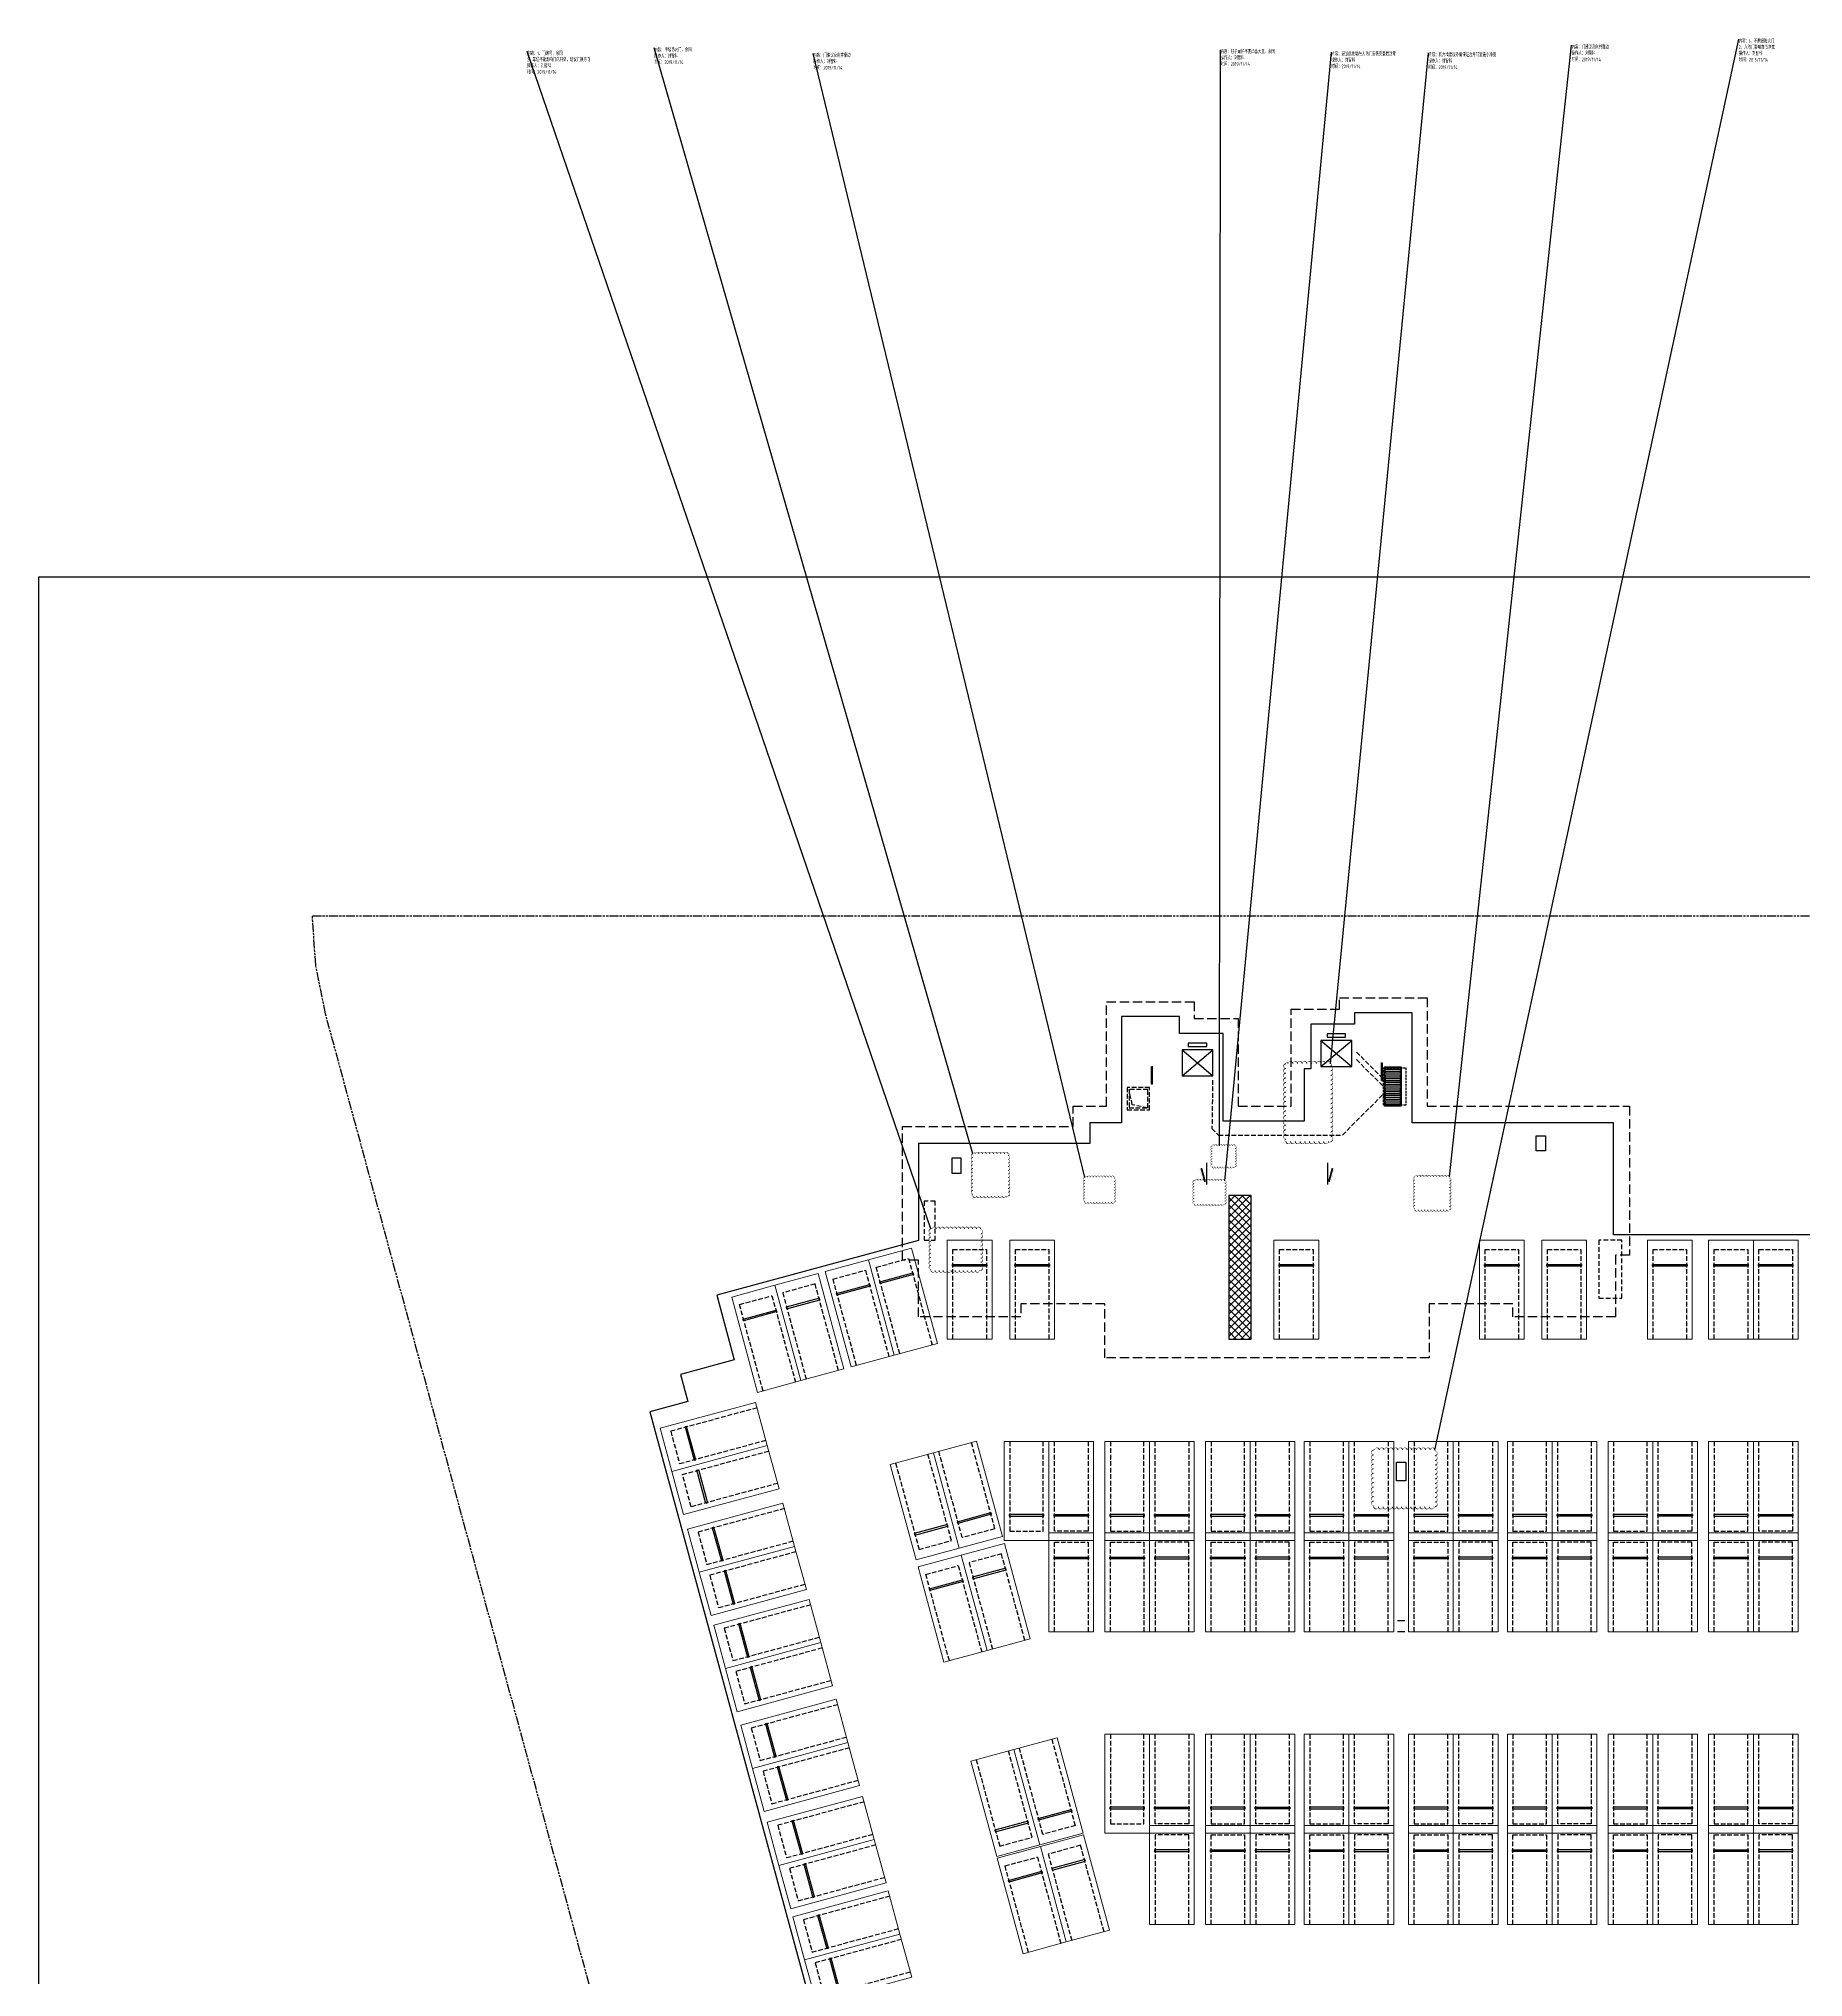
# Model space of a CAD drawing. Extents: x -675211 to 2300048, y 84675 to 2241458.
# Drawn here: x 877625 to 972299, y 1392495 to 1496486 of the extents above; entities that cross this region are included whole.
import ezdxf

# ---------------------------------------------------------------- set-up
doc = ezdxf.new("R2010")
doc.units = 0
doc.header["$LTSCALE"] = 1000
doc.header["$MEASUREMENT"] = 0
for name, pattern in [('__DASH', [0.35, 0.25, -0.1]), ('_人防虚线', [0.35, 0.25, -0.1]), ('ACAD_ISO09W100', [45, 24, -3, 6, -3, 6, -3]), ('CENTER', [2, 1.25, -0.25, 0.25, -0.25]), ('DASH', [0.35, 0.25, -0.1]), ('HIDDEN', [0.375, 0.25, -0.125])]:
    doc.linetypes.add(name, pattern=pattern)
doc.layers.get('0').update_dxf_attribs({"linetype": 'CONTINUOUS'})
for name, color, linetype in [('666', 7, 'CONTINUOUS'), ('_1人防坑', 3, '_人防虚线'), ('_1人防门', 73, 'CONTINUOUS'), ('AD-AXIS-AXIS', 1, 'CENTER'), ('AE-ABOV', 154, 'HIDDEN'), ('AE-DICH-ARCH', 84, 'CONTINUOUS'), ('AE-DOOR-INSD', 61, 'CONTINUOUS'), ('AE-EQPM', 70, 'CONTINUOUS'), ('AE-EQPM-CARS', 66, 'CONTINUOUS'), ('AE-FLOR', 151, 'CONTINUOUS'), ('AE-HDWR', 8, 'CONTINUOUS'), ('AE-PATN-MATE', 8, 'CONTINUOUS'), ('AE-STAR', 51, 'CONTINUOUS'), ('AE-STRU', 150, 'CONTINUOUS'), ('C-XREF-EXT', 7, 'CONTINUOUS'), ('fault', 10, 'CONTINUOUS'), ('P-LIMT', 5, 'ACAD_ISO09W100'), ('verify', 50, 'CONTINUOUS'), ('WALL', 9, 'CONTINUOUS'), ('WINDOW', 4, 'CONTINUOUS'), ('XD-SIGN', 191, 'CONTINUOUS')]:
    doc.layers.add(name, color=color, linetype=linetype)
doc.styles.add('TH-STYLE3', font='tssdeng.shx', dxfattribs={"width": 0.7, "bigfont": 'tssdchn.shx'})

# ---------------------------------------------------------------- blocks, each defined once
blk = doc.blocks.new('A$C4F090147')
at = {"layer": 'P-LIMT', "ltscale": 0.02}
blk.add_lwpolyline([(0, 141544), (9637, 141544), (156984, 141543), (321695, 141543), (321694, 0), (156984, 1), (53028, 1), (48710, 473), (47897, 749), (44597, 1865), (40880, 4113), (37737, 7111), (35315, 10715), (33727, 14757), (699, 136300), (175, 138899)], close=True, dxfattribs=at)
blk = doc.blocks.new('车位')
at = {"layer": 'AE-ABOV'}
for points in [[(925654, 1434327), (925054, 1434327), (925054, 1432227), (925654, 1432227)], [(962504, 1432227), (961254, 1432227), (961254, 1429127), (962504, 1429127)]]:
    blk.add_lwpolyline(points, close=True, dxfattribs=at)
blk = doc.blocks.new('-2f-wall')
at = {"layer": 'AD-AXIS-AXIS'}
blk.add_line((975424, 1368427), (972724, 1368427), dxfattribs=at)
at = {"layer": 'AE-ABOV'}
blk.add_lwpolyline([(973524, 1361027), (971574, 1361027), (971574, 1360327), (973524, 1360327)], close=True, dxfattribs=at)
at = {"layer": 'AE-DOOR-INSD', "linetype": 'DASH', "const_width": 100}
for points in [[(988574, 1421427), (988574, 1426427)], [(988523, 1405727), (988524, 1410727)], [(988524, 1390027), (988525, 1395027)], [(927426, 1381592), (932251, 1382903)], [(931240, 1370608), (937030, 1372182)]]:
    blk.add_lwpolyline(points, dxfattribs=at)
at = {"layer": 'AE-EQPM'}
for p, q in [((939304, 1442602), (939304, 1442427)), ((940294, 1442602), (939304, 1442602)), ((939304, 1442427), (940294, 1442427)), ((940294, 1442427), (940294, 1442602)), ((946424, 1442752), (946424, 1441352)), ((948074, 1442752), (946424, 1442752)), ((946424, 1442752), (948074, 1441352)), ((946424, 1441352), (948074, 1442752)), ((946754, 1443102), (946754, 1442927)), ((947744, 1443102), (946754, 1443102)), ((946754, 1442927), (947744, 1442927)), ((947744, 1442927), (947744, 1443102)), ((948074, 1441352), (948074, 1442752)), ((999914, 1442327), (999914, 1442502)), ((999914, 1442502), (1000934, 1442502)), ((1000934, 1442502), (1000934, 1442327)), ((1007024, 1442752), (1007024, 1441352)), ((1008674, 1442752), (1007024, 1442752)), ((1007024, 1442752), (1008674, 1441352)), ((1007024, 1441352), (1008674, 1442752)), ((1007314, 1443102), (1007314, 1442927)), ((1008334, 1443102), (1007314, 1443102)), ((1007314, 1442927), (1008334, 1442927)), ((1008334, 1442927), (1008334, 1443102)), ((1008674, 1441352), (1008674, 1442752)), ((938974, 1442252), (938974, 1440852)), ((940624, 1442252), (938974, 1442252)), ((938974, 1442252), (940624, 1440852)), ((938974, 1440852), (940624, 1442252)), ((940624, 1440852), (940624, 1442252)), ((946424, 1441352), (948074, 1441352)), ((999574, 1440852), (999574, 1442152)), ((999574, 1442152), (1001224, 1442152)), ((1001224, 1442152), (999574, 1440852)), ((1001224, 1440852), (999574, 1442152)), ((1000934, 1442327), (999914, 1442327)), ((1001224, 1442152), (1001224, 1440852)), ((1007024, 1441352), (1008674, 1441352)), ((938974, 1440852), (940624, 1440852)), ((1001224, 1440852), (999574, 1440852)), ((971014, 1367502), (971014, 1367327)), ((972034, 1367502), (971014, 1367502)), ((972034, 1367327), (972034, 1367502)), ((958224, 1365352), (958224, 1366752)), ((958224, 1366752), (959874, 1366752)), ((959874, 1366752), (958224, 1365352)), ((959874, 1365352), (958224, 1366752)), ((958564, 1366927), (958564, 1367102)), ((958564, 1367102), (959584, 1367102)), ((959584, 1366927), (958564, 1366927)), ((959584, 1367102), (959584, 1366927)), ((959874, 1366752), (959874, 1365352)), ((970724, 1367152), (970724, 1365752)), ((972374, 1367152), (970724, 1367152)), ((970724, 1367152), (972374, 1365752)), ((970724, 1365752), (972374, 1367152)), ((971014, 1367327), (972034, 1367327)), ((972374, 1365752), (972374, 1367152)), ((970724, 1365752), (972374, 1365752)), ((959874, 1365352), (958224, 1365352))]:
    blk.add_line(p, q, dxfattribs=at)
at = {"layer": 'AE-STAR'}
for p, q in [((997924, 1440397), (997924, 1441345)), ((997984, 1440397), (997984, 1441362)), ((1010264, 1440597), (1010264, 1441562)), ((1010324, 1440597), (1010324, 1441545)), ((997984, 1440397), (997924, 1440397)), ((1010264, 1440597), (1010324, 1440597))]:
    blk.add_line(p, q, dxfattribs=at)
at = {"layer": 'XD-SIGN', "linetype": 'DASH'}
blk.add_lwpolyline([(1006624, 1436627), (1007374, 1436627), (1007374, 1435928), (1006624, 1435927)], close=True, dxfattribs=at)
blk = doc.blocks.new('普通车位')
at = {"color": 9, "linetype": 'DASH'}
for p, q in [((-800, 5100), (-800, 300)), ((1000, 300), (1000, 5100)), ((-800, 300), (1000, 300))]:
    blk.add_line(p, q, dxfattribs=at)
at = {"color": 9}
for p, q in [((1025, 1192), (-825, 1192)), ((-825, 1192), (-825, 1100)), ((-825, 1100), (1025, 1100)), ((1025, 1100), (1025, 1192))]:
    blk.add_line(p, q, dxfattribs=at)
at = {"layer": 'AE-EQPM-CARS', "linetype": 'Continuous', "lineweight": 15}
for p, q in [((-1100, -200), (-1100, 5100)), ((-1100, 5100), (1300, 5100)), ((1300, 5100), (1300, -200)), ((1300, -200), (-1100, -200))]:
    blk.add_line(p, q, dxfattribs=at)
blk = doc.blocks.new('A$C178E22E3')
at = {"layer": '_1人防门'}
for points in [[(0, -1020), (0, 0)], [(0, 0), (2300, 0)], [(1152, -1020), (1152, 0)], [(2300, 0), (2300, -1020)], [(-300, -808), (-300, -253)], [(0, -253), (-300, -253)], [(0, -808), (-300, -808)], [(0, -1020), (2300, -1020)]]:
    blk.add_lwpolyline(points, dxfattribs=at)
blk = doc.blocks.new('tyjytj')
for p, q in [((1556222, 1436176, 0), (1556222, 1435026, 0)), ((1562722, 1436176, 0), (1562722, 1435026, 0)), ((1566472, 1411627), (1566872, 1411627)), ((1566872, 1411027), (1566472, 1411027)), ((1626672, 1404527), (1626672, 1402154)), ((1556072, 1389027), (1556072, 1387877)), ((1593872, 1387921, 0), (1593872, 1389071, 0)), ((1607222, 1387927), (1607222, 1389077)), ((1565072, 1381827), (1566222, 1381827)), ((1592772, 1357477), (1593922, 1357477))]:
    blk.add_line(p, q)
blk.add_lwpolyline([(1560353, 1355807), (1559393, 1355807), (1559393, 1354347), (1560353, 1354347)], close=True)
at = {"layer": '666'}
for p, q in [((1616822, 1435028), (1616822, 1436178)), ((1626672, 1404400), (1626672, 1400189))]:
    blk.add_line(p, q, dxfattribs=at)
for points in [[(1573922, 1437627), (1574422, 1437627), (1574422, 1436827), (1573922, 1436827)], [(1605622, 1437627), (1605122, 1437627), (1605122, 1436827), (1605622, 1436827)], [(1634522, 1437627), (1635022, 1437627), (1635022, 1436827), (1634522, 1436827)], [(1543072, 1436427), (1542572, 1436427), (1542572, 1435627), (1543072, 1435627)], [(1566422, 1420127), (1566922, 1420127), (1566922, 1419127), (1566422, 1419127)], [(1604223, 1420126), (1604723, 1420126), (1604723, 1419126), (1604223, 1419126)], [(1625322, 1403327), (1625322, 1402827), (1626122, 1402827), (1626122, 1403327)], [(1588972, 1384627), (1588972, 1384127), (1589972, 1384127), (1589972, 1384627)], [(1624972, 1384727), (1624972, 1384227), (1625972, 1384227), (1625972, 1384727)], [(1539905, 1381012), (1540036, 1380530), (1541001, 1380792), (1540870, 1381274)], [(1592972, 1367127), (1592972, 1366627), (1593772, 1366627), (1593772, 1367127)]]:
    blk.add_lwpolyline(points, close=True, dxfattribs=at)
at = {"layer": '_1人防坑'}
for points in [[(1553172, 1439027), (1553172, 1440227), (1551972, 1440227), (1551972, 1439027)], [(1553072, 1439127), (1553072, 1440127), (1552072, 1440127), (1552072, 1439127)], [(1613772, 1439021), (1613772, 1440221), (1612572, 1440221), (1612572, 1439021)], [(1613672, 1439121), (1613672, 1440121), (1612672, 1440121), (1612672, 1439121)], [(1554224, 1386077), (1554224, 1387277), (1553024, 1387277), (1553024, 1386077)], [(1609672, 1387277), (1608472, 1387277), (1608472, 1386077), (1609672, 1386077)], [(1554124, 1386177), (1554124, 1387177), (1553124, 1387177), (1553124, 1386177)], [(1609572, 1387177), (1608572, 1387177), (1608572, 1386177), (1609572, 1386177)], [(1564422, 1379377), (1564422, 1380577), (1563222, 1380577), (1563222, 1379377)], [(1564322, 1379477), (1564322, 1380477), (1563322, 1380477), (1563322, 1379477)], [(1565022, 1370777), (1565022, 1371977), (1563822, 1371977), (1563822, 1370777)], [(1564922, 1370877), (1564922, 1371877), (1563922, 1371877), (1563922, 1370877)], [(1559773, 1368777), (1559773, 1369977), (1558573, 1369977), (1558573, 1368777)], [(1559673, 1368877), (1559673, 1369877), (1558673, 1369877), (1558673, 1368877)], [(1558872, 1358227), (1558872, 1359427), (1557672, 1359427), (1557672, 1358227)], [(1558772, 1358327), (1558772, 1359327), (1557772, 1359327), (1557772, 1358327)], [(1568972, 1358427), (1568972, 1359627), (1567772, 1359627), (1567772, 1358427)], [(1568872, 1358527), (1568872, 1359527), (1567872, 1359527), (1567872, 1358527)]]:
    blk.add_lwpolyline(points, close=True, dxfattribs=at)
for points in [[(1553072, 1439127), (1552248, 1439301), (1552072, 1440127)], [(1613672, 1439121), (1612848, 1439295), (1612672, 1440121)], [(1554124, 1386177), (1553300, 1386351), (1553124, 1387177)], [(1609572, 1387177), (1609398, 1386354), (1608572, 1386177)], [(1564322, 1379477), (1563498, 1379651), (1563322, 1380477)], [(1564922, 1370877), (1564098, 1371051), (1563922, 1371877)], [(1559673, 1368877), (1558849, 1369051), (1558673, 1369877)], [(1558772, 1358327), (1557948, 1358501), (1557772, 1359327)], [(1568872, 1358527), (1568048, 1358701), (1567872, 1359527)]]:
    blk.add_lwpolyline(points, dxfattribs=at)
at = {"layer": '_1人防坑', "elevation": 0}
for points in [[(1591422, 1387277), (1592622, 1387277), (1592622, 1386077), (1591422, 1386077)], [(1591522, 1387177), (1592522, 1387177), (1592522, 1386177), (1591522, 1386177)]]:
    blk.add_lwpolyline(points, close=True, dxfattribs=at)
blk.add_lwpolyline([(1591522, 1387177), (1591696, 1386353), (1592522, 1386177)], dxfattribs=at)
at = {"layer": 'AE-ABOV'}
blk.add_lwpolyline([(1554702, 1372702), (1555095, 1371254), (1554323, 1371045), (1553930, 1372492)], close=True, dxfattribs=at)
at = {"layer": 'WALL'}
for p, q in [((1555173, 1372577), (1555173, 1371077)), ((1555873, 1372152), (1555873, 1371302)), ((1557947, 1362827, 0), (1557097, 1362827, 0)), ((1558372, 1362127, 0), (1556872, 1362127, 0)), ((1559972, 1360477, 0), (1559532, 1360477, 0)), ((1559972, 1360277, 0), (1559532, 1360277, 0)), ((1560172, 1359977, 0), (1559232, 1359977, 0))]:
    blk.add_line(p, q, dxfattribs=at)
at = {"layer": 'WINDOW', "linetype": 'DASH', "elevation": 0}
for points, const_width in [([(1555854, 1435875), (1556055, 1435142)], 5), ([(1555951, 1435901), (1556151, 1435168)], 100), ([(1562993, 1435901), (1562793, 1435168)], 100), ([(1563090, 1435875), (1562889, 1435142)], 5), ([(1616454, 1435877), (1616655, 1435144)], 5), ([(1616551, 1435903), (1616751, 1435170)], 100), ([(1593504, 1388222), (1593705, 1388955)], 5), ([(1593601, 1388196), (1593801, 1388929)], 100), ([(1557994, 1362440), (1557122, 1362239)], 100), ([(1557968, 1362536), (1557095, 1362335)], 5), ([(1559511, 1360236), (1560019, 1360123)], 5), ([(1559485, 1360140), (1559993, 1360026)], 100), ([(1593647, 1357206), (1592914, 1357407)], 100), ([(1593621, 1357110), (1592888, 1357310)], 5)]:
    blk.add_lwpolyline(points, dxfattribs=dict(at, const_width=const_width))
at = {"layer": 'WINDOW', "linetype": 'DASH'}
for points, const_width in [([(1555704, 1388726), (1555905, 1387993)], 5), ([(1555801, 1388753), (1556001, 1388020)], 100), ([(1607493, 1388202), (1607293, 1388935)], 100), ([(1607590, 1388228), (1607389, 1388961)], 5), ([(1565347, 1381556), (1566080, 1381757)], 100), ([(1565373, 1381460), (1566106, 1381660)], 5), ([(1555485, 1372199), (1555285, 1371327)], 100), ([(1555582, 1372173), (1555381, 1371301)], 5)]:
    blk.add_lwpolyline(points, dxfattribs=dict(at, const_width=const_width))
at = {"xscale": -1}
blk.add_blockref('A$C178E22E3', (1565166, 1367710), dxfattribs=at)
blk = doc.blocks.new('集水坑')
at = {"layer": 'AE-HDWR'}
h = blk.add_hatch(dxfattribs=at)
h.set_pattern_fill('饰面砖', color=256, scale=50)
h.set_pattern_definition([(90, (158493.69, -155186.86), (-100, 6e-15), [])])
h.paths.add_polyline_path([(1022958, 1204964), (1025058, 1204964), (1025058, 1204064), (1022958, 1204064)])
at = {"layer": 'AE-FLOR', "linetype": '__DASH', "ltscale": 0.5}
for p, q in [((1023008, 1204914), (1025008, 1204914)), ((1023008, 1204114), (1025008, 1204114))]:
    blk.add_line(p, q, dxfattribs=at)
at = {"layer": 'AE-FLOR'}
for points in [[(1022958, 1204964), (1025058, 1204964), (1025058, 1204064), (1022958, 1204064)], [(1022983, 1204939), (1025033, 1204939), (1025033, 1204089), (1022983, 1204089)]]:
    blk.add_lwpolyline(points, close=True, dxfattribs=at)
at = {"layer": 'AE-FLOR', "linetype": '__DASH', "ltscale": 0.5}
blk.add_lwpolyline([(1023008, 1205214), (1025008, 1205214), (1025008, 1204014), (1023008, 1204014)], close=True, dxfattribs=at)

msp = doc.modelspace()

# ---------------------------------------------------------------- hatches: boundary and pattern name
at = {"layer": 'AE-PATN-MATE'}
h = msp.add_hatch(dxfattribs=at)
h.set_pattern_fill('多孔材料', color=256, scale=100)
h.set_pattern_definition([(45, (200, 0), (-200.000203, 200.000203), []), (135, (200, 0), (-200.000203, -200.000203), [])])
h.paths.add_polyline_path([(941474, 1434426), (941474, 1426727), (942674, 1426727), (942674, 1434427)])

# ---------------------------------------------------------------- linework, layer by layer
at = {"layer": 'AE-DICH-ARCH', "linetype": 'DASH'}
for p, q in [((948325, 1442128), (949774, 1440678)), ((948325, 1441728), (949774, 1440279))]:
    msp.add_line(p, q, dxfattribs=at)
msp.add_lwpolyline([(940611, 1440627), (940573, 1438030), (940927, 1437676), (947573, 1437676), (949774, 1439878)], dxfattribs=at)
at = {"layer": 'AE-PATN-MATE'}
msp.add_lwpolyline([(941474, 1434426), (941474, 1426727), (942674, 1426727), (942674, 1434427)], close=True, dxfattribs=at)
at = {"layer": 'AE-STAR'}
for p, q in [((937324, 1440397), (937324, 1441345)), ((937384, 1440397), (937384, 1441362)), ((949664, 1440597), (949664, 1441562)), ((949724, 1440597), (949724, 1441545)), ((937384, 1440397), (937324, 1440397)), ((949664, 1440597), (949724, 1440597))]:
    msp.add_line(p, q, dxfattribs=at)
at = {"layer": 'fault'}
for p, q in [((933757, 1435404), (919182, 1495699)), ((946936, 1441500), (952185, 1495726)), ((953316, 1435431), (959871, 1496145))]:
    msp.add_line(p, q, dxfattribs=at)
for points in [[(944542, 1441500, 56.2, 1, 1), (944542, 1441247, 56.2, 1, 1), (944542, 1440994, 56.2, 1, 1), (944542, 1440741, 56.2, 1, 1), (944542, 1440488, 56.2, 1, 1), (944542, 1440235, 56.2, 1, 1), (944542, 1439982, 56.2, 1, 1), (944542, 1439729, 56.2, 1, 1), (944542, 1439476, 56.2, 1, 1), (944542, 1439223, 56.2, 1, 1), (944542, 1438970, 56.2, 1, 1), (944542, 1438717, 56.2, 1, 1), (944542, 1438464, 56.2, 1, 1), (944542, 1438211, 56.2, 1, 1), (944542, 1437958, 56.2, 1, 1), (944542, 1437705, 56.2, 1, 1), (944542, 1437452, 56.2, 1, 1), (944542, 1437331, 56.2, 1, 1), (944795, 1437331, 56.2, 1, 1), (945048, 1437331, 56.2, 1, 1), (945301, 1437331, 56.2, 1, 1), (945554, 1437331, 56.2, 1, 1), (945807, 1437331, 56.2, 1, 1), (946060, 1437331, 56.2, 1, 1), (946313, 1437331, 56.2, 1, 1), (946566, 1437331, 56.2, 1, 1), (946819, 1437331, 56.2, 1, 1), (946936, 1437331, 56.2, 1, 1), (946936, 1437584, 56.2, 1, 1), (946936, 1437837, 56.2, 1, 1), (946936, 1438090, 56.2, 1, 1), (946936, 1438343, 56.2, 1, 1), (946936, 1438596, 56.2, 1, 1), (946936, 1438849, 56.2, 1, 1), (946936, 1439102, 56.2, 1, 1), (946936, 1439355, 56.2, 1, 1), (946936, 1439608, 56.2, 1, 1), (946936, 1439861, 56.2, 1, 1), (946936, 1440114, 56.2, 1, 1), (946936, 1440367, 56.2, 1, 1), (946936, 1440620, 56.2, 1, 1), (946936, 1440873, 56.2, 1, 1), (946936, 1441126, 56.2, 1, 1), (946936, 1441379, 56.2, 1, 1), (946936, 1441500, 56.2, 1, 1), (946683, 1441500, 56.2, 1, 1), (946430, 1441500, 56.2, 1, 1), (946177, 1441500, 56.2, 1, 1), (945924, 1441500, 56.2, 1, 1), (945671, 1441500, 56.2, 1, 1), (945418, 1441500, 56.2, 1, 1), (945165, 1441500, 56.2, 1, 1), (944912, 1441500, 56.2, 1, 1), (944659, 1441500, 56.2, 1, 1)], [(933757, 1435404, 40, 1, 1), (933757, 1435246, 40, 1, 1), (933757, 1435088, 40, 1, 1), (933757, 1434930, 40, 1, 1), (933757, 1434772, 40, 1, 1), (933757, 1434614, 40, 1, 1), (933757, 1434456, 40, 1, 1), (933757, 1434298, 40, 1, 1), (933757, 1434140, 40, 1, 1), (933757, 1434077, 40, 1, 1), (933915, 1434077, 40, 1, 1), (934072, 1434077, 40, 1, 1), (934230, 1434077, 40, 1, 1), (934388, 1434077, 40, 1, 1), (934546, 1434077, 40, 1, 1), (934704, 1434077, 40, 1, 1), (934862, 1434077, 40, 1, 1), (935020, 1434077, 40, 1, 1), (935178, 1434077, 40, 1, 1), (935324, 1434077, 40, 1, 1), (935324, 1434235, 40, 1, 1), (935324, 1434393, 40, 1, 1), (935324, 1434551, 40, 1, 1), (935324, 1434709, 40, 1, 1), (935324, 1434867, 40, 1, 1), (935324, 1435025, 40, 1, 1), (935324, 1435183, 40, 1, 1), (935324, 1435341, 40, 1, 1), (935324, 1435404, 40, 1, 1), (935166, 1435404, 40, 1, 1), (935008, 1435404, 40, 1, 1), (934850, 1435404, 40, 1, 1), (934692, 1435404, 40, 1, 1), (934534, 1435404, 40, 1, 1), (934376, 1435404, 40, 1, 1), (934218, 1435404, 40, 1, 1), (934060, 1435404, 40, 1, 1), (933902, 1435404, 40, 1, 1)], [(951466, 1435431, 43.7, 1, 1), (951466, 1435261, 43.7, 1, 1), (951466, 1435090, 43.7, 1, 1), (951466, 1434920, 43.7, 1, 1), (951466, 1434750, 43.7, 1, 1), (951466, 1434579, 43.7, 1, 1), (951466, 1434409, 43.7, 1, 1), (951466, 1434239, 43.7, 1, 1), (951466, 1434068, 43.7, 1, 1), (951466, 1433898, 43.7, 1, 1), (951466, 1433727, 43.7, 1, 1), (951466, 1433669, 43.7, 1, 1), (951636, 1433669, 43.7, 1, 1), (951807, 1433669, 43.7, 1, 1), (951977, 1433669, 43.7, 1, 1), (952147, 1433669, 43.7, 1, 1), (952318, 1433669, 43.7, 1, 1), (952488, 1433669, 43.7, 1, 1), (952658, 1433669, 43.7, 1, 1), (952829, 1433669, 43.7, 1, 1), (952999, 1433669, 43.7, 1, 1), (953170, 1433669, 43.7, 1, 1), (953316, 1433669, 43.7, 1, 1), (953316, 1433839, 43.7, 1, 1), (953316, 1434009, 43.7, 1, 1), (953316, 1434180, 43.7, 1, 1), (953316, 1434350, 43.7, 1, 1), (953316, 1434521, 43.7, 1, 1), (953316, 1434691, 43.7, 1, 1), (953316, 1434861, 43.7, 1, 1), (953316, 1435032, 43.7, 1, 1), (953316, 1435202, 43.7, 1, 1), (953316, 1435372, 43.7, 1, 1), (953316, 1435431, 43.7, 1, 1), (953146, 1435431, 43.7, 1, 1), (952976, 1435431, 43.7, 1, 1), (952805, 1435431, 43.7, 1, 1), (952635, 1435431, 43.7, 1, 1), (952465, 1435431, 43.7, 1, 1), (952294, 1435431, 43.7, 1, 1), (952124, 1435431, 43.7, 1, 1), (951953, 1435431, 43.7, 1, 1), (951783, 1435431, 43.7, 1, 1), (951613, 1435431, 43.7, 1, 1)]]:
    msp.add_lwpolyline(points, format="xyseb", close=True, dxfattribs=at)
at = {"layer": 'verify'}
for p, q in [((952537, 1420771), (968840, 1496463)), ((925498, 1432635), (903829, 1495803)), ((927747, 1436663), (910651, 1495993)), ((940983, 1437094), (941039, 1495899)), ((941259, 1435226), (946981, 1495774))]:
    msp.add_line(p, q, dxfattribs=at)
for points in [[(940585, 1437094, 36.8, 1, 1), (940585, 1436955, 36.8, 1, 1), (940585, 1436816, 36.8, 1, 1), (940585, 1436678, 36.8, 1, 1), (940585, 1436539, 36.8, 1, 1), (940585, 1436400, 36.8, 1, 1), (940585, 1436261, 36.8, 1, 1), (940585, 1436122, 36.8, 1, 1), (940585, 1435983, 36.8, 1, 1), (940585, 1435972, 36.8, 1, 1), (940723, 1435972, 36.8, 1, 1), (940862, 1435972, 36.8, 1, 1), (941001, 1435972, 36.8, 1, 1), (941140, 1435972, 36.8, 1, 1), (941279, 1435972, 36.8, 1, 1), (941418, 1435972, 36.8, 1, 1), (941557, 1435972, 36.8, 1, 1), (941695, 1435972, 36.8, 1, 1), (941816, 1435972, 36.8, 1, 1), (941816, 1436111, 36.8, 1, 1), (941816, 1436250, 36.8, 1, 1), (941816, 1436388, 36.8, 1, 1), (941816, 1436527, 36.8, 1, 1), (941816, 1436666, 36.8, 1, 1), (941816, 1436805, 36.8, 1, 1), (941816, 1436944, 36.8, 1, 1), (941816, 1437083, 36.8, 1, 1), (941816, 1437094, 36.8, 1, 1), (941677, 1437094, 36.8, 1, 1), (941539, 1437094, 36.8, 1, 1), (941400, 1437094, 36.8, 1, 1), (941261, 1437094, 36.8, 1, 1), (941122, 1437094, 36.8, 1, 1), (940983, 1437094, 36.8, 1, 1), (940844, 1437094, 36.8, 1, 1), (940705, 1437094, 36.8, 1, 1)], [(927747, 1436663, 46.2, 1, 1), (927747, 1436467, 46.2, 1, 1), (927747, 1436271, 46.2, 1, 1), (927747, 1436075, 46.2, 1, 1), (927747, 1435879, 46.2, 1, 1), (927747, 1435683, 46.2, 1, 1), (927747, 1435487, 46.2, 1, 1), (927747, 1435292, 46.2, 1, 1), (927747, 1435096, 46.2, 1, 1), (927747, 1434900, 46.2, 1, 1), (927747, 1434704, 46.2, 1, 1), (927747, 1434508, 46.2, 1, 1), (927747, 1434411, 46.2, 1, 1), (927943, 1434411, 46.2, 1, 1), (928139, 1434411, 46.2, 1, 1), (928335, 1434411, 46.2, 1, 1), (928531, 1434411, 46.2, 1, 1), (928727, 1434411, 46.2, 1, 1), (928922, 1434411, 46.2, 1, 1), (929118, 1434411, 46.2, 1, 1), (929314, 1434411, 46.2, 1, 1), (929510, 1434411, 46.2, 1, 1), (929635, 1434411, 46.2, 1, 1), (929635, 1434607, 46.2, 1, 1), (929635, 1434803, 46.2, 1, 1), (929635, 1434999, 46.2, 1, 1), (929635, 1435195, 46.2, 1, 1), (929635, 1435391, 46.2, 1, 1), (929635, 1435587, 46.2, 1, 1), (929635, 1435783, 46.2, 1, 1), (929635, 1435979, 46.2, 1, 1), (929635, 1436175, 46.2, 1, 1), (929635, 1436371, 46.2, 1, 1), (929635, 1436567, 46.2, 1, 1), (929635, 1436663, 46.2, 1, 1), (929439, 1436663, 46.2, 1, 1), (929243, 1436663, 46.2, 1, 1), (929048, 1436663, 46.2, 1, 1), (928852, 1436663, 46.2, 1, 1), (928656, 1436663, 46.2, 1, 1), (928460, 1436663, 46.2, 1, 1), (928264, 1436663, 46.2, 1, 1), (928068, 1436663, 46.2, 1, 1), (927872, 1436663, 46.2, 1, 1)], [(939624, 1435226, 40.1, 1, 1), (939624, 1435067, 40.1, 1, 1), (939624, 1434909, 40.1, 1, 1), (939624, 1434750, 40.1, 1, 1), (939624, 1434592, 40.1, 1, 1), (939624, 1434433, 40.1, 1, 1), (939624, 1434275, 40.1, 1, 1), (939624, 1434116, 40.1, 1, 1), (939624, 1433972, 40.1, 1, 1), (939782, 1433972, 40.1, 1, 1), (939941, 1433972, 40.1, 1, 1), (940099, 1433972, 40.1, 1, 1), (940258, 1433972, 40.1, 1, 1), (940416, 1433972, 40.1, 1, 1), (940575, 1433972, 40.1, 1, 1), (940733, 1433972, 40.1, 1, 1), (940892, 1433972, 40.1, 1, 1), (941050, 1433972, 40.1, 1, 1), (941209, 1433972, 40.1, 1, 1), (941259, 1433972, 40.1, 1, 1), (941259, 1434130, 40.1, 1, 1), (941259, 1434289, 40.1, 1, 1), (941259, 1434447, 40.1, 1, 1), (941259, 1434606, 40.1, 1, 1), (941259, 1434764, 40.1, 1, 1), (941259, 1434923, 40.1, 1, 1), (941259, 1435081, 40.1, 1, 1), (941259, 1435226, 40.1, 1, 1), (941100, 1435226, 40.1, 1, 1), (940942, 1435226, 40.1, 1, 1), (940783, 1435226, 40.1, 1, 1), (940625, 1435226, 40.1, 1, 1), (940466, 1435226, 40.1, 1, 1), (940308, 1435226, 40.1, 1, 1), (940149, 1435226, 40.1, 1, 1), (939991, 1435226, 40.1, 1, 1), (939832, 1435226, 40.1, 1, 1), (939674, 1435226, 40.1, 1, 1)], [(925498, 1432635, 49.3, 1, 1), (925498, 1432418, 49.3, 1, 1), (925498, 1432202, 49.3, 1, 1), (925498, 1431985, 49.3, 1, 1), (925498, 1431769, 49.3, 1, 1), (925498, 1431552, 49.3, 1, 1), (925498, 1431336, 49.3, 1, 1), (925498, 1431119, 49.3, 1, 1), (925498, 1430903, 49.3, 1, 1), (925498, 1430686, 49.3, 1, 1), (925498, 1430469, 49.3, 1, 1), (925498, 1430419, 49.3, 1, 1), (925715, 1430419, 49.3, 1, 1), (925931, 1430419, 49.3, 1, 1), (926148, 1430419, 49.3, 1, 1), (926364, 1430419, 49.3, 1, 1), (926581, 1430419, 49.3, 1, 1), (926797, 1430419, 49.3, 1, 1), (927014, 1430419, 49.3, 1, 1), (927230, 1430419, 49.3, 1, 1), (927447, 1430419, 49.3, 1, 1), (927663, 1430419, 49.3, 1, 1), (927880, 1430419, 49.3, 1, 1), (928096, 1430419, 49.3, 1, 1), (928161, 1430419, 49.3, 1, 1), (928161, 1430636, 49.3, 1, 1), (928161, 1430852, 49.3, 1, 1), (928161, 1431069, 49.3, 1, 1), (928161, 1431285, 49.3, 1, 1), (928161, 1431502, 49.3, 1, 1), (928161, 1431718, 49.3, 1, 1), (928161, 1431935, 49.3, 1, 1), (928161, 1432151, 49.3, 1, 1), (928161, 1432368, 49.3, 1, 1), (928161, 1432584, 49.3, 1, 1), (928161, 1432635, 49.3, 1, 1), (927945, 1432635, 49.3, 1, 1), (927728, 1432635, 49.3, 1, 1), (927512, 1432635, 49.3, 1, 1), (927295, 1432635, 49.3, 1, 1), (927079, 1432635, 49.3, 1, 1), (926862, 1432635, 49.3, 1, 1), (926646, 1432635, 49.3, 1, 1), (926429, 1432635, 49.3, 1, 1), (926213, 1432635, 49.3, 1, 1), (925996, 1432635, 49.3, 1, 1), (925780, 1432635, 49.3, 1, 1), (925563, 1432635, 49.3, 1, 1)], [(949254, 1420771, 54.6, 1, 1), (949254, 1420523, 54.6, 1, 1), (949254, 1420275, 54.6, 1, 1), (949254, 1420026, 54.6, 1, 1), (949254, 1419778, 54.6, 1, 1), (949254, 1419530, 54.6, 1, 1), (949254, 1419281, 54.6, 1, 1), (949254, 1419033, 54.6, 1, 1), (949254, 1418785, 54.6, 1, 1), (949254, 1418536, 54.6, 1, 1), (949254, 1418288, 54.6, 1, 1), (949254, 1418040, 54.6, 1, 1), (949254, 1417791, 54.6, 1, 1), (949254, 1417737, 54.6, 1, 1), (949503, 1417737, 54.6, 1, 1), (949751, 1417737, 54.6, 1, 1), (949999, 1417737, 54.6, 1, 1), (950248, 1417737, 54.6, 1, 1), (950496, 1417737, 54.6, 1, 1), (950744, 1417737, 54.6, 1, 1), (950993, 1417737, 54.6, 1, 1), (951241, 1417737, 54.6, 1, 1), (951489, 1417737, 54.6, 1, 1), (951738, 1417737, 54.6, 1, 1), (951986, 1417737, 54.6, 1, 1), (952234, 1417737, 54.6, 1, 1), (952483, 1417737, 54.6, 1, 1), (952537, 1417737, 54.6, 1, 1), (952537, 1417986, 54.6, 1, 1), (952537, 1418234, 54.6, 1, 1), (952537, 1418482, 54.6, 1, 1), (952537, 1418731, 54.6, 1, 1), (952537, 1418979, 54.6, 1, 1), (952537, 1419227, 54.6, 1, 1), (952537, 1419476, 54.6, 1, 1), (952537, 1419724, 54.6, 1, 1), (952537, 1419972, 54.6, 1, 1), (952537, 1420221, 54.6, 1, 1), (952537, 1420469, 54.6, 1, 1), (952537, 1420717, 54.6, 1, 1), (952537, 1420771, 54.6, 1, 1), (952289, 1420771, 54.6, 1, 1), (952040, 1420771, 54.6, 1, 1), (951792, 1420771, 54.6, 1, 1), (951544, 1420771, 54.6, 1, 1), (951295, 1420771, 54.6, 1, 1), (951047, 1420771, 54.6, 1, 1), (950799, 1420771, 54.6, 1, 1), (950550, 1420771, 54.6, 1, 1), (950302, 1420771, 54.6, 1, 1), (950054, 1420771, 54.6, 1, 1), (949806, 1420771, 54.6, 1, 1), (949557, 1420771, 54.6, 1, 1), (949309, 1420771, 54.6, 1, 1)]]:
    msp.add_lwpolyline(points, format="xyseb", close=True, dxfattribs=at)

# ---------------------------------------------------------------- block references
at = {"color": 1}
msp.add_blockref('车位', (70, -200), dxfattribs=at)
at = {"layer": 'AE-EQPM-CARS', "linetype": 'Continuous', "lineweight": 15, "extrusion": (3.34151e-07, 2.5814e-20, -1), "zscale": -1, "rotation": 180}
for p in [(-927474, 1431827, 0), (-930824, 1431827, 0), (-945000, 1431827, 0), (-956024, 1431827, 0), (-959374, 1431827, 0), (-965038, 1431827, 0), (-968324, 1431827, 0), (-970724, 1431827, 0), (-932924, 1416127, 0), (-935924, 1416127, 0), (-941324, 1416127, 0), (-946624, 1416127, 0), (-952224, 1416127, 0), (-957524, 1416127, 0), (-962924, 1416127, 0), (-968324, 1416127, 0), (-941324, 1400427, 0), (-946624, 1400427, 0), (-952224, 1400427, 0), (-957524, 1400427, 0), (-962924, 1400427, 0), (-968324, 1400427, 0)]:
    msp.add_blockref('普通车位', p, dxfattribs=at)
at = {"layer": 'AE-EQPM-CARS', "linetype": 'Continuous', "lineweight": 15, "extrusion": (3.22457e-07, 8.76248e-08, -1), "zscale": -1, "rotation": 164.7975056439408}
for p in [(-920937, 1430450, 0), (-923253, 1431080, 0), (-915920, 1429082, 0), (-925917, 1414602, 0), (-930165, 1398969, 0)]:
    msp.add_blockref('普通车位', p, dxfattribs=at)
at = {"layer": 'AE-EQPM-CARS', "linetype": 'Continuous', "lineweight": 15, "extrusion": (-3.22457e-07, -8.76248e-08, -1), "xscale": -1.000000000000001, "zscale": -1.000000000000001, "rotation": 164.7975056439408}
for p in [(-918429, 1429764, 0), (-928426, 1415284, 0), (-932674, 1399651, 0)]:
    msp.add_blockref('普通车位', p, dxfattribs=at)
at = {"layer": 'AE-EQPM-CARS', "linetype": 'Continuous', "lineweight": 15, "extrusion": (8.73666e-08, -3.22527e-07, -1), "xscale": -1, "zscale": -1, "rotation": 74.84337503691094}
msp.add_blockref('普通车位', (-911454, 1420935, 0), dxfattribs=at)
at = {"layer": 'AE-EQPM-CARS', "linetype": 'Continuous', "lineweight": 15, "extrusion": (-8.73666e-08, 3.22527e-07, -1), "zscale": -1, "rotation": 74.8433750369112}
msp.add_blockref('普通车位', (-912133, 1418425, 0), dxfattribs=at)
at = {"layer": 'AE-EQPM-CARS', "linetype": 'Continuous', "lineweight": 15, "extrusion": (3.22457e-07, 8.76248e-08, -1), "xscale": -1, "zscale": -1, "rotation": 344.7975056824372}
for p in [(-925709, 1415369, 0), (-930034, 1399451, 0)]:
    msp.add_blockref('普通车位', p, dxfattribs=at)
at = {"layer": 'AE-EQPM-CARS', "linetype": 'Continuous', "lineweight": 15, "extrusion": (-3.22457e-07, -8.76248e-08, -1), "zscale": -1, "rotation": 344.7975056824373}
for p in [(-928218, 1416051, 0), (-932543, 1400133, 0)]:
    msp.add_blockref('普通车位', p, dxfattribs=at)
at = {"layer": 'AE-EQPM-CARS', "linetype": 'Continuous', "lineweight": 15, "extrusion": (3.34151e-07, -2.5814e-20, -1), "xscale": -1, "zscale": -1}
for p in [(-930524, 1416127, 0), (-935924, 1416127, 0), (-941324, 1416127, 0), (-946624, 1416127, 0), (-952224, 1416127, 0), (-957524, 1416127, 0), (-962924, 1416127, 0), (-968324, 1416127, 0), (-935924, 1400427, 0), (-941324, 1400427, 0), (-946624, 1400427, 0), (-952224, 1400427, 0), (-957524, 1400427, 0), (-962924, 1400427, 0), (-968324, 1400427, 0)]:
    msp.add_blockref('普通车位', p, dxfattribs=at)
at = {"layer": 'AE-EQPM-CARS', "linetype": 'Continuous', "lineweight": 15, "extrusion": (-3.34151e-07, -2.5814e-20, -1), "zscale": -1}
for p in [(-933124, 1416127, 0), (-938524, 1416127, 0), (-943924, 1416127, 0), (-949224, 1416127, 0), (-954824, 1416127, 0), (-960124, 1416127, 0), (-965524, 1416127, 0), (-970924, 1416127, 0), (-938524, 1400427, 0), (-943924, 1400427, 0), (-949224, 1400427, 0), (-954824, 1400427, 0), (-960124, 1400427, 0), (-965524, 1400427, 0), (-970924, 1400427, 0)]:
    msp.add_blockref('普通车位', p, dxfattribs=at)
at = {"layer": 'AE-EQPM-CARS', "linetype": 'Continuous', "lineweight": 15, "extrusion": (8.76257e-08, -3.22457e-07, -1), "xscale": -1.000000000000002, "zscale": -1.000000000000002, "rotation": 74.79734462261018}
for p in [(-912920, 1415526, 0), (-913549, 1413210, 0), (-914322, 1410364, 0), (-914951, 1408048, 0), (-915778, 1405007, 0), (-916408, 1402691, 0), (-917194, 1399796, 0), (-917824, 1397480, 0), (-918571, 1394730, 0), (-919201, 1392414, 0)]:
    msp.add_blockref('普通车位', p, dxfattribs=at)
at = {"layer": 'AE-EQPM-CARS', "linetype": 'Continuous', "lineweight": 15, "extrusion": (-3.34151e-07, 2.5814e-20, -1), "xscale": -1.000000000000023, "zscale": -1.000000000000023, "rotation": 180}
for p in [(-938524, 1416127, 0), (-943924, 1416127, 0), (-949224, 1416127, 0), (-954824, 1416127, 0), (-960124, 1416127, 0), (-965524, 1416127, 0), (-970924, 1416127, 0), (-938524, 1400427, 0), (-943924, 1400427, 0), (-949224, 1400427, 0), (-954824, 1400427, 0), (-960124, 1400427, 0), (-965524, 1400427, 0), (-970924, 1400427, 0)]:
    msp.add_blockref('普通车位', p, dxfattribs=at)
at = {"layer": 'C-XREF-EXT'}
msp.add_blockref('A$C4F090147', (892309, 1307885), dxfattribs=at)
at = {"layer": 'C-XREF-EXT', "rotation": 270}
msp.add_blockref('集水坑', (-254240, 2464287), dxfattribs=at)

# ---------------------------------------------------------------- texts
at = {"layer": 'fault', "char_height": 200, "width": 5000, "attachment_point": 1, "style": 'TH-STYLE3'}
for s, insert in [('内容：门建议反向并靠边^M^J操作人：刘智科^M^J时间：2019/11/14', (919182, 1495699)), ('内容：剪力墙建议外偏保证合用前室最小净宽^M^J操作人：刘智科^M^J时间：2019/11/14', (952185, 1495726)), ('内容：门建议反向并靠边^M^J操作人：刘智科^M^J时间：2019/11/14', (959871, 1496145))]:
    msp.add_mtext(s, dxfattribs=dict(at, insert=insert))
at = {"layer": 'verify', "char_height": 200, "width": 5000, "attachment_point": 1, "style": 'TH-STYLE3'}
for s, insert in [('内容：1、不需设防火门^M^J2、人防门影响车位净宽^M^J操作人：刘智科^M^J时间：2019/11/14', (968840, 1496463)), ('内容：1、门编号，余同^M^J2、车位不能影响门的开启，建议门换方向^M^J操作人：刘智科^M^J时间：2019/11/14', (903829, 1495803)), ('内容：甲级防火门，余同^M^J操作人：刘智科^M^J时间：2019/11/14', (910651, 1495993)), ('内容：柱子最好不要凸出大堂，余同^M^J操作人：刘智科^M^J时间：2019/11/14', (941039, 1495899)), ('内容：建议此处墙在人防门安装完整后封堵^M^J操作人：刘智科^M^J时间：2019/11/14', (946981, 1495774))]:
    msp.add_mtext(s, dxfattribs=dict(at, insert=insert))

# ---------------------------------------------------------------- next in the draw order: wipeouts: each hides what was drawn before it
msp.add_wipeout([(936024, 1440277), (935824, 1440277), (935824, 1439027), (936024, 1439027)]).dxf.layer = 'AE-FLOR'

# ---------------------------------------------------------------- next in the draw order: linework, layer by layer
msp.add_lwpolyline([(985324, 1432327), (962124, 1432327), (962124, 1438327), (951324, 1438327), (951324, 1444227), (948224, 1444227), (948224, 1443627), (945874, 1443627), (945873, 1441227), (945524, 1441227), (945524, 1438427), (941174, 1438427), (941174, 1443127), (938824, 1443127), (938824, 1444027), (935724, 1444027), (935724, 1438327), (934024, 1438327), (934024, 1437227), (924824, 1437227), (924824, 1432025), (914002, 1429084), (914944, 1425618), (912052, 1424822), (912443, 1423382), (910418, 1422825), (924972, 1369268)])
at = {"layer": 'AE-STRU', "linetype": '__DASH', "ltscale": 2}
msp.add_lwpolyline([(952224, 1425727), (934824, 1425727), (934824, 1428627), (930324, 1428627), (930324, 1427927), (924824, 1427927), (924824, 1430962), (923974, 1430962), (923974, 1438127), (933124, 1438127), (933124, 1439227), (934924, 1439227), (934924, 1444827), (939624, 1444827), (939624, 1443927), (941974, 1443927), (941974, 1439227), (944824, 1439227), (944824, 1444427), (947424, 1444427), (947424, 1445027), (952124, 1445027), (952124, 1439227), (962974, 1439227), (962974, 1431227), (962224, 1431227), (962224, 1427927), (956724, 1427927), (956724, 1428627), (952224, 1428627)], close=True, dxfattribs=at)
at = {"layer": 'C-XREF-EXT'}
msp.add_lwpolyline([(877625, 1467622), (1095425, 1467622), (1095425, 1295422), (877625, 1295422)], close=True, dxfattribs=at)

# ---------------------------------------------------------------- next in the draw order: block references
for name, p in [('-2f-wall', (0, 0)), ('tyjytj', (-615948, 0))]:
    msp.add_blockref(name, p)

doc.saveas('drawing.dxf')
